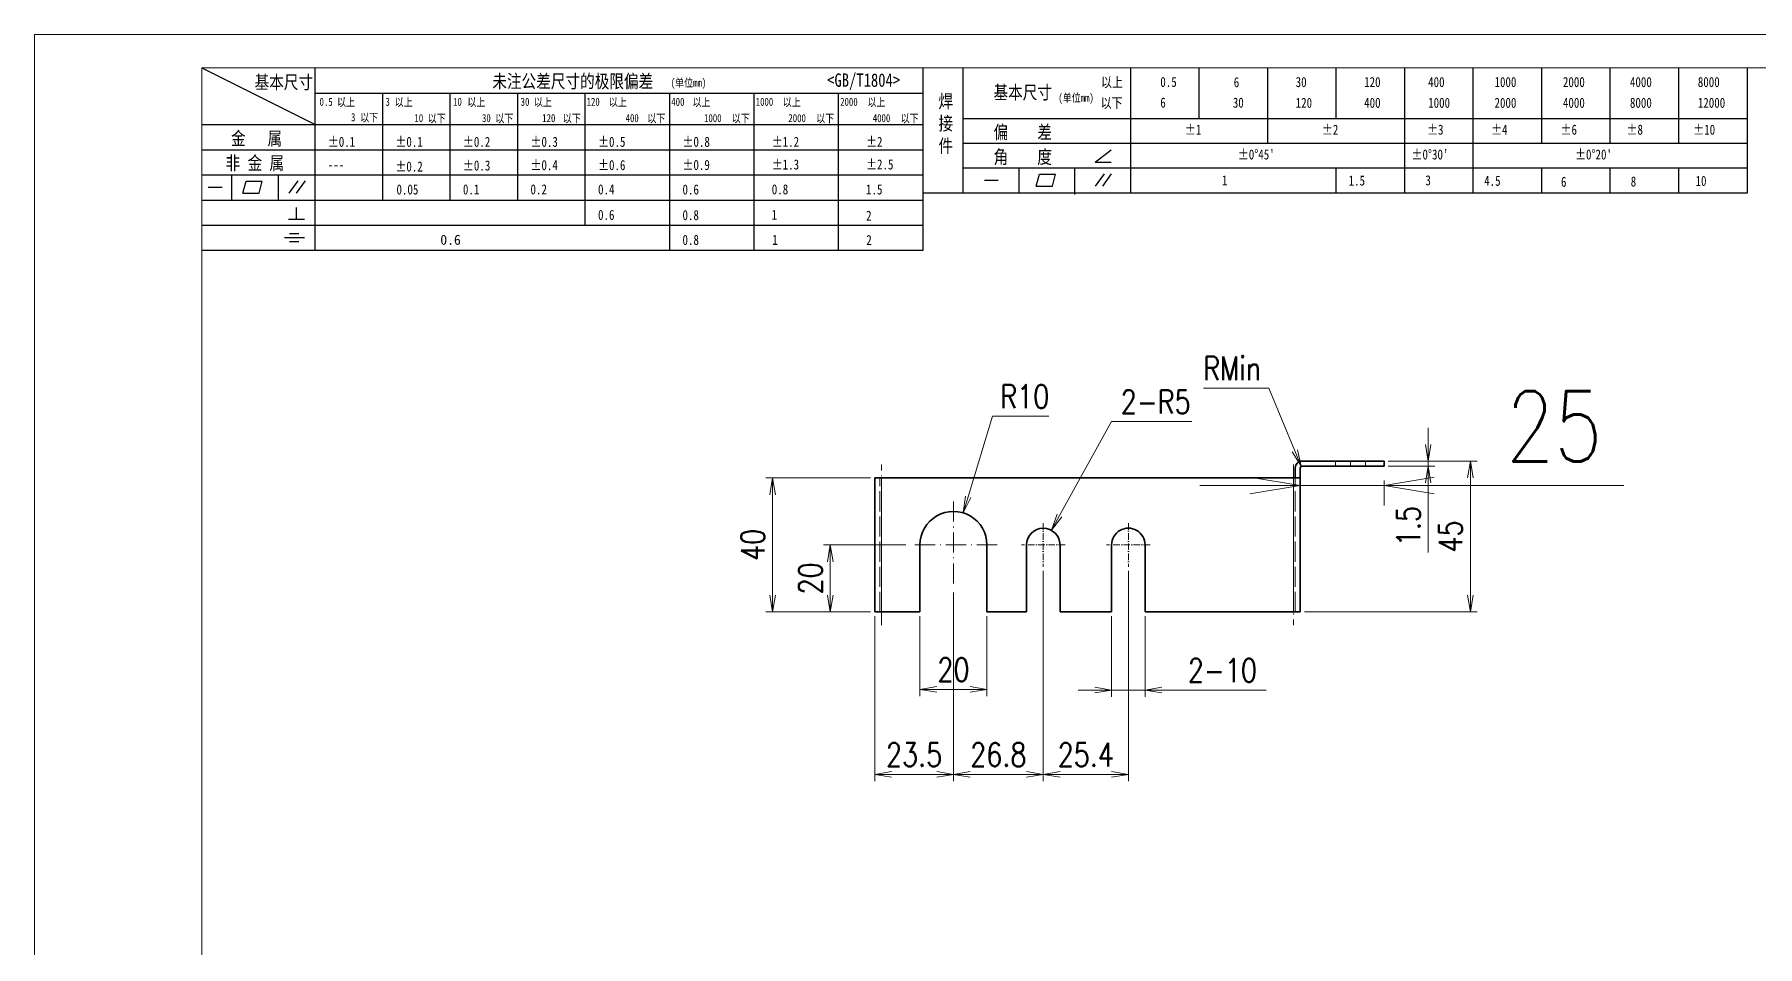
# Model space of a CAD drawing. Header units: millimetres. Extents: x 1333 to 209312, y -42879 to 359.
# Drawn here: x 141786 to 142300, y -760 to -487 of the extents above; entities that cross this region are included whole.
import ezdxf

# ---------------------------------------------------------------- set-up
doc = ezdxf.new("R2010")
doc.units = ezdxf.units.MM
doc.header["$LTSCALE"] = 0.5
for name, pattern in [('AM_ISO02W050x2', [3.75, 3, -0.75]), ('AM_ISO08W050x2', [9, 6, -0.75, 1.5, -0.75]), ('DASHDOT', [18.5, 12, -3, 0.5, -3]), ('DASHED', [15, 12, -3])]:
    doc.linetypes.add(name, pattern=pattern)
doc.layers.add('DIM', color=3, linetype='Continuous')
doc.layers.add('图\\M+19E79\\M+195B6\\M+18E9A', color=7, linetype='Continuous')
for name, color, linetype, lineweight in [('中心线', 2, 'AM_ISO08W050x2', 18), ('图框', 7, 'Continuous', 18), ('标注线', 3, 'Continuous', 18), ('虚线', 1, 'AM_ISO02W050x2', 18)]:
    doc.layers.add(name, color=color, linetype=linetype, lineweight=lineweight)
doc.layers.add('打印', color=7, linetype='Continuous', lineweight=15, plot=False)
doc.layers.add('打印-禁用', color=7, linetype='Continuous', lineweight=15, plot=False)
doc.styles.add('DIM', font='romans.shx', dxfattribs={"width": 0.8, "bigfont": 'bigfont.shx'})
doc.styles.add('国标', font='simfang.ttf', dxfattribs={"width": 0.8})
doc.dimstyles.new('XR 1-2$0', dxfattribs={"dimscale": 2, "dimtxt": 3.5, "dimasz": 2.5, "dimexe": 1, "dimexo": 0.625, "dimgap": 1.2, "dimtad": 1, "dimdsep": 46, "dimtxsty": 'DIM', "dimblk": 'OPEN', "dimcen": 0, "dimclrd": 8, "dimclre": 8, "dimclrt": 2, "dimazin": 2, "dimtfac": 0.5, "dimtmove": 0, "dimatfit": 3, "dimldrblk": 'OPEN', "dimfxl": 0, "dimtolj": 2, "dimlwd": 13, "dimlwe": 13, "dimarcsym": 0})
doc.dimstyles.new('XR 1-2$4', dxfattribs={"dimscale": 2, "dimtxt": 3.5, "dimasz": 2.5, "dimexe": 1, "dimexo": 0.625, "dimgap": 1.2, "dimtad": 1, "dimtoh": 1, "dimdsep": 46, "dimtxsty": 'DIM', "dimblk": 'OPEN', "dimcen": 0, "dimclrd": 8, "dimclre": 8, "dimclrt": 2, "dimazin": 2, "dimtfac": 0.5, "dimtofl": 0, "dimtmove": 0, "dimatfit": 3, "dimldrblk": 'OPEN', "dimfxl": 0, "dimtolj": 2, "dimlwd": 18, "dimlwe": 18, "dimarcsym": 0})
doc.dimstyles.new('XR 1-6', dxfattribs={"dimscale": 6, "dimtxt": 3.5, "dimasz": 2.5, "dimexe": 1, "dimexo": 0.625, "dimgap": 1.2, "dimtad": 1, "dimdsep": 46, "dimtxsty": 'DIM', "dimblk": 'OPEN', "dimcen": 0, "dimclrd": 8, "dimclre": 8, "dimclrt": 2, "dimazin": 2, "dimtfac": 0.5, "dimtmove": 0, "dimatfit": 3, "dimldrblk": 'OPEN', "dimfxl": 0, "dimtolj": 2, "dimlwd": 18, "dimlwe": 18, "dimarcsym": 0})

# ---------------------------------------------------------------- blocks, each defined once
blk = doc.blocks.new('GZDEH零件A3图框V01版')
at = {"layer": '图\\M+19E79\\M+195B6\\M+18E9A', "color": 9}
for p, q in [((2882.49, -1554.46), (2899.37, -1562.92)), ((2899.37, -1581.67), (2899.37, -1554.46)), ((2990.09, -1581.67), (2990.09, -1554.46)), ((2996.09, -1573.08), (2996.09, -1554.46)), ((3021.09, -1561.98), (3021.09, -1554.46)), ((3031.31, -1561.98), (3031.31, -1554.46)), ((3041.53, -1561.98), (3041.53, -1554.46)), ((3051.75, -1561.98), (3051.75, -1554.46)), ((3061.98, -1561.98), (3061.98, -1554.46)), ((3072.2, -1561.98), (3072.2, -1554.46)), ((3082.42, -1561.98), (3082.42, -1554.46)), ((3092.64, -1561.98), (3092.64, -1554.46)), ((3102.86, -1561.98), (3102.86, -1554.46)), ((3113.09, -1573.08), (3113.09, -1554.46)), ((2899.37, -1558.24), (2990.09, -1558.24)), ((2909.45, -1574.17), (2909.45, -1558.24)), ((2919.53, -1574.17), (2919.53, -1558.24)), ((2929.61, -1574.17), (2929.61, -1558.24)), ((2939.69, -1577.92), (2939.69, -1558.24)), ((2952.29, -1581.67), (2952.29, -1558.24)), ((2964.89, -1581.67), (2964.89, -1558.24)), ((2977.49, -1581.67), (2977.49, -1558.24)), ((2882.49, -1562.92), (2990.09, -1562.92)), ((2996.09, -1561.98), (3113.09, -1561.98)), ((3021.09, -1573.08), (3021.09, -1561.98)), ((3041.53, -1565.68), (3041.53, -1561.98)), ((3061.98, -1573.08), (3061.98, -1561.98)), ((3072.2, -1573.08), (3072.2, -1561.98)), ((3082.42, -1565.68), (3082.42, -1561.98)), ((3092.64, -1565.68), (3092.64, -1561.98)), ((3102.86, -1565.68), (3102.86, -1561.98)), ((2996.09, -1565.68), (3113.09, -1565.68)), ((2882.49, -1566.67), (2990.09, -1566.67)), ((3015.75, -1568.51), (3018.15, -1566.66)), ((2882.49, -1570.42), (2990.09, -1570.42)), ((2886.92, -1574.12), (2886.92, -1570.42)), ((2893.91, -1574.12), (2893.91, -1570.42)), ((2996.09, -1569.38), (3113.09, -1569.38)), ((3004.42, -1573.08), (3004.42, -1569.38)), ((3006.97, -1572.12), (3007.45, -1570.33)), ((3007.45, -1570.33), (3009.86, -1570.33)), ((3009.39, -1572.12), (3009.86, -1570.33)), ((3012.75, -1573.08), (3012.75, -1569.38)), ((3015.75, -1568.51), (3018.15, -1568.51)), ((3015.81, -1572.12), (3017.15, -1570.26)), ((3016.89, -1572.12), (3018.23, -1570.26)), ((3051.75, -1573.08), (3051.75, -1569.38)), ((3082.42, -1573.08), (3082.42, -1569.48)), ((3092.64, -1573.08), (3092.64, -1569.38)), ((3102.86, -1573.08), (3102.86, -1569.38)), ((2883.43, -1572.27), (2885.49, -1572.27)), ((2888.59, -1573.16), (2889.07, -1571.37)), ((2888.59, -1573.16), (2891, -1573.16)), ((2889.07, -1571.37), (2891.48, -1571.37)), ((2891, -1573.16), (2891.48, -1571.37)), ((2895.52, -1573.16), (2896.85, -1571.3)), ((2896.6, -1573.16), (2897.94, -1571.3)), ((2990.09, -1573.08), (3113.09, -1573.08)), ((2999.26, -1571.23), (3001.32, -1571.23)), ((3006.97, -1572.12), (3009.39, -1572.12)), ((3012.75, -1573.33), (3012.75, -1573.08)), ((2882.49, -1574.17), (2990.09, -1574.17)), ((2896.58, -1577.05), (2896.58, -1575.28)), ((2882.49, -1577.92), (2990.09, -1577.92)), ((2895.42, -1577.05), (2897.81, -1577.05)), ((2894.79, -1579.77), (2897.77, -1579.77)), ((2895.57, -1579.17), (2896.92, -1579.17)), ((2895.57, -1580.37), (2896.93, -1580.37)), ((2882.49, -1581.67), (2990.09, -1581.67))]:
    blk.add_line(p, q, dxfattribs=at)
at = {"layer": '图框', "linetype": 'Continuous'}
for p, q in [((2882.49, -1554.46), (2882.49, -1832.96)), ((3272.49, -1554.46), (2882.49, -1554.46))]:
    blk.add_line(p, q, dxfattribs=at)
at = {"layer": '打印-禁用', "linetype": 'Continuous'}
for p, q in [((2857.49, -1549.46), (2857.49, -1846.46)), ((3277.49, -1549.46), (2857.49, -1549.46))]:
    blk.add_line(p, q, dxfattribs=at)
at = {"layer": '图\\M+19E79\\M+195B6\\M+18E9A', "color": 9, "style": '国标', "width": 0.8}
for s, height, p in [('基本尺寸', 2, (2890.33, -1557.58)), ('未注公差尺寸的极限偏差', 2, (2925.81, -1557.44)), ('<GB/T1804>', 2, (2975.78, -1557.27)), ('基本尺寸', 2, (3000.6, -1559.1)), ('以上', 1.5, (3016.64, -1557.33)), ('0.5', 1.5, (3025.49, -1557.3)), ('6', 1.5, (3036.45, -1557.34)), ('30', 1.5, (3045.69, -1557.31)), ('120', 1.5, (3055.91, -1557.31)), ('400', 1.5, (3065.46, -1557.31)), ('1000', 1.5, (3075.36, -1557.31)), ('2000', 1.5, (3085.57, -1557.31)), ('4000', 1.5, (3095.57, -1557.31)), ('8000', 1.5, (3105.7, -1557.31)), ('30', 1.2, (2930.04, -1560.11)), ('以下', 1.5, (3016.58, -1560.43)), ('6', 1.5, (3025.49, -1560.38)), ('30', 1.5, (3036.31, -1560.39)), ('120', 1.5, (3045.69, -1560.41)), ('400', 1.5, (3055.91, -1560.41)), ('1000', 1.5, (3065.46, -1560.41)), ('2000', 1.5, (3075.36, -1560.41)), ('4000', 1.5, (3085.57, -1560.41)), ('8000', 1.5, (3095.57, -1560.41)), ('12000', 1.5, (3105.7, -1560.41)), ('偏    差', 2, (3000.6, -1565.04)), ('±1', 1.5, (3029.16, -1564.42)), ('±2', 1.5, (3049.61, -1564.42)), ('±3', 1.5, (3065.3, -1564.42)), ('±4', 1.5, (3074.85, -1564.42)), ('±6', 1.5, (3085.22, -1564.42)), ('±8', 1.5, (3095.06, -1564.42)), ('±10', 1.5, (3105.02, -1564.42)), ('金   属', 2, (2886.82, -1565.98)), ('±0.1', 1.5, (2901.27, -1566.23)), ('±0.1', 1.5, (2911.35, -1566.23)), ('±0.2', 1.5, (2921.43, -1566.23)), ('±0.3', 1.5, (2931.51, -1566.23)), ('±0.5', 1.5, (2941.59, -1566.23)), ('±0.8', 1.5, (2954.19, -1566.23)), ('±1.2', 1.5, (2967.51, -1566.23)), ('±2', 1.5, (2981.58, -1566.23)), ('非 金 属', 2, (2886.02, -1569.65)), ('±0.2', 1.5, (2911.35, -1569.92)), ('±0.3', 1.5, (2921.43, -1569.77)), ('±0.4', 1.5, (2931.51, -1569.71)), ('±0.6', 1.5, (2941.59, -1569.71)), ('±0.9', 1.5, (2954.19, -1569.68)), ('±1.3', 1.5, (2967.51, -1569.62)), ('±2.5', 1.5, (2981.58, -1569.61)), ('角    度', 2, (3000.6, -1568.74)), ("±0%%D45'", 1.5, (3037.06, -1568.12)), ("±0%%D30'", 1.5, (3062.98, -1568.12)), ("±0%%D20'", 1.5, (3087.38, -1568.12)), ('---', 1.5, (2901.27, -1569.65)), ('1', 1.5, (3034.69, -1571.98)), ('1.5', 1.5, (3053.59, -1572.01)), ('3', 1.5, (3065.05, -1571.98)), ('4.5', 1.5, (3073.82, -1572.05)), ('6', 1.5, (3085.28, -1572.19)), ('8', 1.5, (3095.68, -1572.15)), ('10', 1.5, (3105.36, -1572.06)), ('0.1', 1.5, (2921.43, -1573.34)), ('0.2', 1.5, (2931.51, -1573.33)), ('0.4', 1.5, (2941.59, -1573.33)), ('0.6', 1.5, (2954.19, -1573.35)), ('0.8', 1.5, (2967.51, -1573.33)), ('1.5', 1.5, (2981.58, -1573.34)), ('0.6', 1.5, (2941.59, -1577.14)), ('0.8', 1.5, (2954.19, -1577.17)), ('1', 1.5, (2967.51, -1577.12)), ('2', 1.5, (2981.58, -1577.26)), ('0.8', 1.5, (2954.19, -1580.87)), ('1', 1.5, (2967.59, -1580.86)), ('2', 1.5, (2981.62, -1580.89))]:
    blk.add_text(s, height=height, dxfattribs=at).set_placement(p)
at = {"layer": '图\\M+19E79\\M+195B6\\M+18E9A', "color": 9, "lineweight": 15, "style": '国标', "width": 0.8}
for s, p in [('(单位mm)', (2952.44, -1557.27)), ('(单位mm)', (3010.27, -1559.51)), ('0.5', (2900.03, -1560.11)), ('以上', (2902.64, -1560.16)), ('3', (2909.88, -1560.11)), ('以上', (2911.25, -1560.16)), ('10', (2919.96, -1560.11)), ('以上', (2922.09, -1560.16)), ('以上', (2932.02, -1560.16)), ('120', (2939.88, -1560.11)), ('以上', (2943.21, -1560.16)), ('400', (2952.52, -1560.11)), ('以上', (2955.68, -1560.16)), ('1000', (2965.12, -1560.11)), ('以上', (2969.16, -1560.16)), ('2000', (2977.72, -1560.11)), ('以上', (2981.8, -1560.16)), ('3', (2904.73, -1562.41)), ('以下', (2906.1, -1562.46)), ('10', (2914.19, -1562.54)), ('以下', (2916.18, -1562.59)), ('30', (2924.27, -1562.54)), ('以下', (2926.26, -1562.59)), ('120', (2933.26, -1562.54)), ('以下', (2936.34, -1562.59)), ('400', (2945.7, -1562.54)), ('以下', (2948.94, -1562.59)), ('1000', (2957.41, -1562.54)), ('以下', (2961.54, -1562.59)), ('2000', (2969.99, -1562.54)), ('以下', (2974.14, -1562.59)), ('4000', (2982.59, -1562.54)), ('以下', (2986.74, -1562.59))]:
    blk.add_text(s, height=1.2, dxfattribs=at).set_placement(p)
at = {"layer": '图\\M+19E79\\M+195B6\\M+18E9A', "color": 9, "lineweight": 13, "style": '国标'}
blk.add_text('0.6', height=1.5, dxfattribs=at).set_placement((2918.05, -1580.85))
at = {"layer": '图\\M+19E79\\M+195B6\\M+18E9A', "color": 9, "style": '国标'}
for s, insert, char_height, width, attachment_point in [('焊\\P接\\P件', (2992.39, -1558.41), 2, 3.1877, 1), ('0.05', (2911.51, -1573.37), 1.5, 5.1982, 7)]:
    blk.add_mtext(s, dxfattribs=dict(at, insert=insert, char_height=char_height, width=width, attachment_point=attachment_point))
blk = doc.blocks.new('DEH A3')
at = {"layer": '图框'}
blk.add_blockref('GZDEH零件A3图框V01版', (-2857.49, 1846.46), dxfattribs=at)
blk = doc.blocks.new('_Open')
at = {"color": 0, "linetype": 'ByBlock', "lineweight": -2}
for p, q in [((-1, 0.167), (0, 0)), ((-1, -0.167), (0, 0)), ((0, 0), (-1, 0))]:
    blk.add_line(p, q, dxfattribs=at)
blk = doc.blocks.new('*D464')
at = {"layer": 'Defpoints', "color": 0, "transparency": 16777216}
for p in [(142060.23, -652.8), (142036.73, -659.8), (142060.23, -708.3)]:
    blk.add_point(p, dxfattribs=at)
at = {"layer": '标注线', "color": 8, "lineweight": 13, "transparency": 16777216}
for p, q in [((142060.23, -654.05), (142060.23, -710.3)), ((142036.73, -661.05), (142036.73, -710.3)), ((142041.73, -708.3), (142055.23, -708.3))]:
    blk.add_line(p, q, dxfattribs=at)
at = {"layer": '标注线', "color": 8, "lineweight": 13, "transparency": 16777216, "xscale": 5, "yscale": 5, "zscale": 5, "rotation": 180}
blk.add_blockref('_Open', (142036.73, -708.3), dxfattribs=at)
at = {"layer": '标注线', "color": 8, "lineweight": 13, "transparency": 16777216, "xscale": 5, "yscale": 5, "zscale": 5}
blk.add_blockref('_Open', (142060.23, -708.3), dxfattribs=at)
at = {"layer": '标注线', "color": 2, "transparency": 16777216, "insert": (142048.48, -702.4), "char_height": 7, "attachment_point": 5, "style": 'DIM'}
blk.add_mtext('\\A2;23.5', dxfattribs=at)
blk = doc.blocks.new('*D465')
at = {"layer": 'Defpoints', "color": 0, "transparency": 16777216}
for p in [(142087.03, -646.3), (142060.23, -652.8), (142087.03, -708.3)]:
    blk.add_point(p, dxfattribs=at)
at = {"layer": '标注线', "color": 8, "lineweight": 13, "transparency": 16777216}
for p, q in [((142087.03, -647.55), (142087.03, -710.3)), ((142060.23, -654.05), (142060.23, -710.3)), ((142065.23, -708.3), (142082.03, -708.3))]:
    blk.add_line(p, q, dxfattribs=at)
at = {"layer": '标注线', "color": 8, "lineweight": 13, "transparency": 16777216, "xscale": 5, "yscale": 5, "zscale": 5, "rotation": 180}
blk.add_blockref('_Open', (142060.23, -708.3), dxfattribs=at)
at = {"layer": '标注线', "color": 8, "lineweight": 13, "transparency": 16777216, "xscale": 5, "yscale": 5, "zscale": 5}
blk.add_blockref('_Open', (142087.03, -708.3), dxfattribs=at)
at = {"layer": '标注线', "color": 2, "transparency": 16777216, "insert": (142073.63, -702.4), "char_height": 7, "attachment_point": 5, "style": 'DIM'}
blk.add_mtext('\\A2;26.8', dxfattribs=at)
blk = doc.blocks.new('*D466')
at = {"layer": 'Defpoints', "color": 0, "transparency": 16777216}
for p in [(142087.03, -646.3), (142112.43, -646.3), (142112.43, -708.3)]:
    blk.add_point(p, dxfattribs=at)
at = {"layer": '标注线', "color": 8, "lineweight": 13, "transparency": 16777216}
for p, q in [((142087.03, -647.55), (142087.03, -710.3)), ((142112.43, -647.55), (142112.43, -710.3)), ((142092.03, -708.3), (142107.43, -708.3))]:
    blk.add_line(p, q, dxfattribs=at)
at = {"layer": '标注线', "color": 8, "lineweight": 13, "transparency": 16777216, "xscale": 5, "yscale": 5, "zscale": 5, "rotation": 180}
blk.add_blockref('_Open', (142087.03, -708.3), dxfattribs=at)
at = {"layer": '标注线', "color": 8, "lineweight": 13, "transparency": 16777216, "xscale": 5, "yscale": 5, "zscale": 5}
blk.add_blockref('_Open', (142112.43, -708.3), dxfattribs=at)
at = {"layer": '标注线', "color": 2, "transparency": 16777216, "insert": (142099.73, -702.4), "char_height": 7, "attachment_point": 5, "style": 'DIM'}
blk.add_mtext('\\A2;25.4', dxfattribs=at)
blk = doc.blocks.new('*D467')
at = {"layer": 'Defpoints', "color": 0, "transparency": 16777216}
for p in [(142023.48, -639.8), (142047.23, -639.8), (142036.73, -659.8)]:
    blk.add_point(p, dxfattribs=at)
at = {"layer": '标注线', "color": 8, "lineweight": 13, "transparency": 16777216}
for p, q in [((142045.98, -639.8), (142021.48, -639.8)), ((142023.48, -654.8), (142023.48, -644.8)), ((142035.48, -659.8), (142021.48, -659.8))]:
    blk.add_line(p, q, dxfattribs=at)
at = {"layer": '标注线', "color": 8, "lineweight": 13, "transparency": 16777216, "xscale": 5, "yscale": 5, "zscale": 5}
for p, rotation in [((142023.48, -639.8), 90), ((142023.48, -659.8), 270)]:
    blk.add_blockref('_Open', p, dxfattribs=dict(at, rotation=rotation))
at = {"layer": '标注线', "color": 2, "transparency": 16777216, "insert": (142017.58, -649.8), "char_height": 7, "attachment_point": 5, "rotation": 90, "style": 'DIM'}
blk.add_mtext('\\A2;20', dxfattribs=at)
blk = doc.blocks.new('*D468')
at = {"layer": 'Defpoints', "color": 0, "transparency": 16777216}
for p in [(142006.24, -619.8), (142036.73, -619.8), (142036.73, -659.8)]:
    blk.add_point(p, dxfattribs=at)
at = {"layer": '标注线', "color": 8, "lineweight": 13, "transparency": 16777216}
for p, q in [((142035.48, -619.8), (142004.24, -619.8)), ((142006.24, -654.8), (142006.24, -624.8)), ((142035.48, -659.8), (142004.24, -659.8))]:
    blk.add_line(p, q, dxfattribs=at)
at = {"layer": '标注线', "color": 8, "lineweight": 13, "transparency": 16777216, "xscale": 5, "yscale": 5, "zscale": 5}
for p, rotation in [((142006.24, -619.8), 90), ((142006.24, -659.8), 270)]:
    blk.add_blockref('_Open', p, dxfattribs=dict(at, rotation=rotation))
at = {"layer": '标注线', "color": 2, "transparency": 16777216, "insert": (142000.34, -639.8), "char_height": 7, "attachment_point": 5, "rotation": 90, "style": 'DIM'}
blk.add_mtext('\\A2;40', dxfattribs=at)
blk = doc.blocks.new('*D469')
at = {"layer": 'Defpoints', "color": 0, "transparency": 16777216}
for p in [(142188.73, -614.8), (142214.49, -614.8), (142163.73, -659.8)]:
    blk.add_point(p, dxfattribs=at)
at = {"layer": '标注线', "color": 8, "lineweight": 13, "transparency": 16777216}
for p, q in [((142189.98, -614.8), (142216.49, -614.8)), ((142214.49, -654.8), (142214.49, -619.8)), ((142164.98, -659.8), (142216.49, -659.8))]:
    blk.add_line(p, q, dxfattribs=at)
at = {"layer": '标注线', "color": 8, "lineweight": 13, "transparency": 16777216, "xscale": 5, "yscale": 5, "zscale": 5}
for p, rotation in [((142214.49, -614.8), 90), ((142214.49, -659.8), 270)]:
    blk.add_blockref('_Open', p, dxfattribs=dict(at, rotation=rotation))
at = {"layer": '标注线', "color": 2, "transparency": 16777216, "insert": (142208.59, -637.3), "char_height": 7, "attachment_point": 5, "rotation": 90, "style": 'DIM'}
blk.add_mtext('\\A2;45', dxfattribs=at)
blk = doc.blocks.new('*D470')
at = {"layer": 'Defpoints', "color": 0, "transparency": 16777216}
for p in [(142188.73, -614.8), (142188.73, -616.3), (142201.91, -616.3)]:
    blk.add_point(p, dxfattribs=at)
at = {"layer": '标注线', "color": 8, "lineweight": 13, "transparency": 16777216}
for p, q in [((142201.91, -609.8), (142201.91, -604.8)), ((142189.98, -614.8), (142203.91, -614.8)), ((142189.98, -616.3), (142203.91, -616.3)), ((142201.91, -614.8), (142201.91, -616.3)), ((142201.91, -621.3), (142201.91, -642.03))]:
    blk.add_line(p, q, dxfattribs=at)
at = {"layer": '标注线', "color": 8, "lineweight": 13, "transparency": 16777216, "xscale": 5, "yscale": 5, "zscale": 5}
for p, rotation in [((142201.91, -614.8), 270), ((142201.91, -616.3), 90)]:
    blk.add_blockref('_Open', p, dxfattribs=dict(at, rotation=rotation))
at = {"layer": '标注线', "color": 2, "transparency": 16777216, "insert": (142196.01, -634.17), "char_height": 7, "attachment_point": 5, "rotation": 90, "style": 'DIM'}
blk.add_mtext('\\A2;1.5', dxfattribs=at)
blk = doc.blocks.new('*D471')
at = {"layer": 'Defpoints', "color": 0, "transparency": 16777216}
for p in [(142063.14, -630.23), (142060.23, -639.8)]:
    blk.add_point(p, dxfattribs=at)
at = {"layer": '标注线', "color": 8, "lineweight": 18, "transparency": 16777216}
for p, q in [((142071.92, -601.39), (142064.6, -625.45)), ((142088.72, -601.39), (142071.92, -601.39))]:
    blk.add_line(p, q, dxfattribs=at)
at = {"layer": '标注线', "color": 8, "lineweight": 18, "transparency": 16777216, "xscale": 5, "yscale": 5, "zscale": 5, "rotation": 253.0746897439575}
blk.add_blockref('_Open', (142063.14, -630.23), dxfattribs=at)
at = {"layer": '标注线', "color": 2, "transparency": 16777216, "insert": (142081.52, -595.49), "char_height": 7, "attachment_point": 5, "style": 'DIM'}
blk.add_mtext('\\A2;R10', dxfattribs=at)
blk = doc.blocks.new('*D472')
at = {"layer": 'Defpoints', "color": 0, "transparency": 16777216}
for p in [(142089.45, -635.42), (142087.03, -639.8)]:
    blk.add_point(p, dxfattribs=at)
at = {"layer": '标注线', "color": 8, "lineweight": 18, "transparency": 16777216}
for p, q in [((142107.39, -602.97), (142091.87, -631.05)), ((142131.39, -602.97), (142107.39, -602.97))]:
    blk.add_line(p, q, dxfattribs=at)
at = {"layer": '标注线', "color": 8, "lineweight": 18, "transparency": 16777216, "xscale": 5, "yscale": 5, "zscale": 5, "rotation": 241.0627546030777}
blk.add_blockref('_Open', (142089.45, -635.42), dxfattribs=at)
at = {"layer": '标注线', "color": 2, "transparency": 16777216, "insert": (142120.59, -597.07), "char_height": 7, "attachment_point": 5, "style": 'DIM'}
blk.add_mtext('\\A2;{\\Fromans,bigfont|c134;2-R5}', dxfattribs=at)
blk = doc.blocks.new('*D473')
at = {"layer": 'Defpoints', "color": 0, "transparency": 16777216}
for p in [(142107.43, -659.8), (142117.43, -659.8), (142117.43, -683.14)]:
    blk.add_point(p, dxfattribs=at)
at = {"layer": '标注线', "color": 8, "lineweight": 13, "transparency": 16777216}
for p, q in [((142107.43, -661.05), (142107.43, -685.14)), ((142117.43, -661.05), (142117.43, -685.14)), ((142102.43, -683.14), (142097.43, -683.14)), ((142107.43, -683.14), (142117.43, -683.14)), ((142122.43, -683.14), (142153.56, -683.14))]:
    blk.add_line(p, q, dxfattribs=at)
at = {"layer": '标注线', "color": 8, "lineweight": 13, "transparency": 16777216, "xscale": 5, "yscale": 5, "zscale": 5}
blk.add_blockref('_Open', (142107.43, -683.14), dxfattribs=at)
at = {"layer": '标注线', "color": 8, "lineweight": 13, "transparency": 16777216, "xscale": 5, "yscale": 5, "zscale": 5, "rotation": 180}
blk.add_blockref('_Open', (142117.43, -683.14), dxfattribs=at)
at = {"layer": '标注线', "color": 2, "transparency": 16777216, "insert": (142140.5, -677.24), "char_height": 7, "attachment_point": 5, "style": 'DIM'}
blk.add_mtext('\\A2;{\\Fromans,bigfont|c134;2-10}', dxfattribs=at)
blk = doc.blocks.new('*D474')
at = {"layer": 'Defpoints', "color": 0, "transparency": 16777216}
for p in [(142050.23, -659.8), (142070.23, -659.8), (142070.23, -682.93)]:
    blk.add_point(p, dxfattribs=at)
at = {"layer": '标注线', "color": 8, "lineweight": 13, "transparency": 16777216}
for p, q in [((142050.23, -661.05), (142050.23, -684.93)), ((142070.23, -661.05), (142070.23, -684.93)), ((142055.23, -682.93), (142065.23, -682.93))]:
    blk.add_line(p, q, dxfattribs=at)
at = {"layer": '标注线', "color": 8, "lineweight": 13, "transparency": 16777216, "xscale": 5, "yscale": 5, "zscale": 5, "rotation": 180}
blk.add_blockref('_Open', (142050.23, -682.93), dxfattribs=at)
at = {"layer": '标注线', "color": 8, "lineweight": 13, "transparency": 16777216, "xscale": 5, "yscale": 5, "zscale": 5}
blk.add_blockref('_Open', (142070.23, -682.93), dxfattribs=at)
at = {"layer": '标注线', "color": 2, "transparency": 16777216, "insert": (142060.23, -677.03), "char_height": 7, "attachment_point": 5, "style": 'DIM'}
blk.add_mtext('\\A2;20', dxfattribs=at)
blk = doc.blocks.new('*D489')
at = {"layer": 'Defpoints', "color": 0, "transparency": 16777216}
for p in [(142164.04, -616.34), (142164.23, -616.8)]:
    blk.add_point(p, dxfattribs=at)
at = {"layer": 'DIM', "color": 8, "lineweight": 18, "transparency": 16777216}
for p, q in [((142134.88, -593), (142154.34, -593)), ((142154.34, -593), (142162.12, -611.72))]:
    blk.add_line(p, q, dxfattribs=at)
at = {"layer": 'DIM', "color": 8, "lineweight": 18, "transparency": 16777216, "xscale": 5, "yscale": 5, "zscale": 5, "rotation": 292.5546820136959}
blk.add_blockref('_Open', (142164.04, -616.34), dxfattribs=at)
at = {"layer": 'DIM', "color": 2, "transparency": 16777216, "insert": (142143.41, -587.1), "char_height": 7, "attachment_point": 5, "style": 'DIM'}
blk.add_mtext('\\A2;\\A2;RMin', dxfattribs=at)
blk = doc.blocks.new('*D663')
at = {"layer": 'Defpoints', "color": 0, "transparency": 16777216}
for p in [(142163.73, -616.8), (142188.73, -616.8), (142188.73, -622.08)]:
    blk.add_point(p, dxfattribs=at)
at = {"layer": '标注线', "color": 8, "lineweight": 18, "transparency": 16777216}
for p, q in [((142148.73, -622.08), (142133.73, -622.08)), ((142163.73, -620.55), (142163.73, -628.08)), ((142163.73, -622.08), (142188.73, -622.08)), ((142188.73, -620.55), (142188.73, -628.08)), ((142203.73, -622.08), (142260.33, -622.08))]:
    blk.add_line(p, q, dxfattribs=at)
at = {"layer": '标注线', "color": 8, "lineweight": 18, "transparency": 16777216, "xscale": 15, "yscale": 15, "zscale": 15}
blk.add_blockref('_Open', (142163.73, -622.08), dxfattribs=at)
at = {"layer": '标注线', "color": 8, "lineweight": 18, "transparency": 16777216, "xscale": 15, "yscale": 15, "zscale": 15, "rotation": 180}
blk.add_blockref('_Open', (142188.73, -622.08), dxfattribs=at)
at = {"layer": '标注线', "color": 2, "transparency": 16777216, "insert": (142239.53, -604.38), "char_height": 21, "attachment_point": 5, "style": 'DIM'}
blk.add_mtext('\\A2;25', dxfattribs=at)

msp = doc.modelspace()

# ---------------------------------------------------------------- linework, layer by layer
at = {"color": 7, "lineweight": 35, "ltscale": 0.075}
for p, q in [((142162.229, -616.8), (142162.229, -619.8)), ((142163.729, -616.8), (142163.729, -619.8))]:
    msp.add_line(p, q, dxfattribs=at)
at = {"color": 7, "lineweight": 35}
for p, q in [((142188.729, -614.8), (142164.229, -614.8)), ((142188.729, -616.3), (142164.229, -616.3)), ((142036.729, -619.8), (142036.729, -659.8)), ((142161.729, -619.8), (142038.729, -619.8)), ((142163.729, -659.8), (142163.729, -619.8)), ((142050.229, -659.8), (142050.229, -639.8)), ((142070.229, -639.8), (142070.229, -659.8)), ((142082.029, -639.8), (142082.029, -659.8)), ((142092.029, -659.8), (142092.029, -639.8)), ((142107.429, -639.8), (142107.429, -659.8)), ((142117.429, -659.8), (142117.429, -639.8)), ((142139.229, -659.8), (142117.429, -659.8)), ((142161.729, -659.8), (142139.229, -659.8))]:
    msp.add_line(p, q, dxfattribs=at)
at = {"color": 7, "lineweight": 35, "ltscale": 0.0375}
for p, q in [((142188.729, -616.3), (142188.729, -614.8)), ((142162.229, -619.8), (142163.729, -619.8))]:
    msp.add_line(p, q, dxfattribs=at)
at = {"color": 7, "lineweight": 35, "ltscale": 0.05}
for p, q in [((142036.729, -619.8), (142038.729, -619.8)), ((142038.729, -659.8), (142036.729, -659.8)), ((142161.729, -659.8), (142163.729, -659.8))]:
    msp.add_line(p, q, dxfattribs=at)
at = {"color": 7, "lineweight": 13}
for p, q in [((142038.729, -659.8), (142038.729, -619.8)), ((142161.729, -619.8), (142161.729, -659.8))]:
    msp.add_line(p, q, dxfattribs=at)
at = {"color": 7, "lineweight": 35, "ltscale": 0.0125}
msp.add_line((142161.729, -619.8), (142162.229, -619.8), dxfattribs=at)
at = {"color": 7, "lineweight": 35, "ltscale": 0.2875}
msp.add_line((142050.229, -659.8), (142038.729, -659.8), dxfattribs=at)
at = {"color": 7, "lineweight": 35, "ltscale": 0.294995}
msp.add_line((142082.029, -659.8), (142070.229, -659.8), dxfattribs=at)
at = {"color": 7, "lineweight": 35, "ltscale": 0.38501}
msp.add_line((142107.429, -659.8), (142092.029, -659.8), dxfattribs=at)
at = {"color": 7, "lineweight": 35}
for centre, radius, start, end in [((142164.229, -616.8), 2, 90, 180.00001), ((142164.229, -616.8), 0.5, 90, 179.99999), ((142060.229, -639.8), 10, 360, 180.00001), ((142087.029, -639.8), 5, 360, 179.99999), ((142112.429, -639.8), 5, 0, 180.00001)]:
    msp.add_arc(centre, radius, start, end, dxfattribs=at)
at = {"layer": '中心线', "linetype": 'DASHDOT', "lineweight": 13}
for p, q in [((142038.729, -663.8), (142038.729, -615.8)), ((142161.729, -615.799), (142161.729, -663.8)), ((142060.229, -626.8), (142060.229, -652.8)), ((142073.229, -639.8), (142047.229, -639.8))]:
    msp.add_line(p, q, dxfattribs=at)
at = {"layer": '中心线', "linetype": 'DASHDOT', "lineweight": 13, "ltscale": 0.045013}
msp.add_line((142178.729, -614.649), (142178.729, -616.45), dxfattribs=at)
at = {"layer": '中心线', "linetype": 'DASHDOT', "lineweight": 13, "ltscale": 0.325}
for p, q in [((142087.029, -633.3), (142087.029, -646.3)), ((142112.429, -633.3), (142112.429, -646.3)), ((142093.529, -639.8), (142080.529, -639.8)), ((142118.929, -639.8), (142105.929, -639.8))]:
    msp.add_line(p, q, dxfattribs=at)
at = {"layer": '打印'}
msp.add_lwpolyline([(141785.962, -487.43), (142625.962, -487.43), (142625.962, -1081.43), (141785.962, -1081.43)], close=True, dxfattribs=at)
at = {"layer": '虚线', "linetype": 'DASHED', "lineweight": 13, "ltscale": 0.0375}
for p, q in [((142174.229, -614.8), (142174.229, -616.3)), ((142174.229, -614.8), (142174.229, -616.3)), ((142183.229, -614.8), (142183.229, -616.3)), ((142183.229, -614.8), (142183.229, -616.3))]:
    msp.add_line(p, q, dxfattribs=at)
at = {"layer": '虚线', "linetype": 'DASHED', "lineweight": 13}
for p, q in [((142038.229, -659.8), (142038.229, -619.8)), ((142038.729, -659.8), (142038.729, -619.8)), ((142161.729, -659.8), (142161.729, -619.8)), ((142162.229, -659.8), (142162.229, -619.8))]:
    msp.add_line(p, q, dxfattribs=at)

# ---------------------------------------------------------------- block references
at = {"layer": '图框', "xscale": 2, "yscale": 2, "zscale": 2}
msp.add_blockref('DEH A3', (141785.962, -1081.43), dxfattribs=at)

# ---------------------------------------------------------------- dimensions: what is measured, and where the dimension line sits
at = {"layer": 'DIM'}
dim = msp.add_radius_dim(center=(142164.229, -616.8), mpoint=(142164.037, -616.338), text='\\A2;RMin', dimstyle='XR 1-2$4', override={"dimtxsty": 'DIM'}, dxfattribs=at)
dim.commit()
dim.dimension.update_dxf_attribs({"geometry": '*D489', "text_midpoint": (142143.41, -592.998), "dimtype": 164})
at = {"layer": '标注线'}
dim = msp.add_radius_dim(center=(142060.229, -639.8), mpoint=(142063.14, -630.233), dimstyle='XR 1-2$4', dxfattribs=at)
dim.commit()
dim.dimension.update_dxf_attribs({"geometry": '*D471', "text_midpoint": (142081.518, -601.387), "dimtype": 164})
at = {"layer": '标注线', "color": 7}
dim = msp.add_linear_dim(base=(142188.729, -622.082), p1=(142163.729, -616.8), p2=(142188.729, -616.8), dimstyle='XR 1-6', dxfattribs=at)
dim.commit()
dim.dimension.update_dxf_attribs({"geometry": '*D663', "text_midpoint": (142239.529, -604.382)})
at = {"layer": '标注线'}
dim = msp.add_radius_dim(center=(142087.029, -639.8), mpoint=(142089.448, -635.424), text='{\\Fromans,bigfont|c134;2-<>}', dimstyle='XR 1-2$4', dxfattribs=at)
dim.commit()
dim.dimension.update_dxf_attribs({"geometry": '*D472', "text_midpoint": (142120.59, -602.973), "dimtype": 164})
for base, p1, p2, picture, middle in [((142201.909, -616.3), (142188.729, -614.8), (142188.729, -616.3), '*D470', (142196.009, -634.166)), ((142214.493, -614.8), (142163.729, -659.8), (142188.729, -614.8), '*D469', (142208.593, -637.3)), ((142006.24, -619.8), (142036.729, -659.8), (142036.729, -619.8), '*D468', (142000.34, -639.8)), ((142023.477, -639.8), (142036.729, -659.8), (142047.229, -639.8), '*D467', (142017.577, -649.8))]:
    dim = msp.add_linear_dim(base=base, p1=p1, p2=p2, angle=90, dimstyle='XR 1-2$0', dxfattribs=at)
    dim.commit()
    dim.dimension.update_dxf_attribs({"geometry": picture, "text_midpoint": middle})
for base, p1, p2, picture, middle in [((142087.029, -708.298), (142060.229, -652.8), (142087.029, -646.3), '*D465', (142073.629, -702.398)), ((142112.429, -708.298), (142087.029, -646.3), (142112.429, -646.3), '*D466', (142099.729, -702.398)), ((142070.229, -682.929), (142050.229, -659.8), (142070.229, -659.8), '*D474', (142060.229, -677.029))]:
    dim = msp.add_linear_dim(base=base, p1=p1, p2=p2, dimstyle='XR 1-2$0', dxfattribs=at)
    dim.commit()
    dim.dimension.update_dxf_attribs({"geometry": picture, "text_midpoint": middle})
dim = msp.add_linear_dim(base=(142060.229, -708.298), p1=(142036.729, -659.8), p2=(142060.229, -652.8), dimstyle='XR 1-2$0', dxfattribs=at)
dim.commit()
dim.dimension.update_dxf_attribs({"geometry": '*D464', "text_midpoint": (142048.479, -708.298), "dimtype": 160})
dim = msp.add_aligned_dim(p1=(142107.429, -659.8), p2=(142117.429, -659.8), distance=-23.337, text='{\\Fromans,bigfont|c134;2-<>}', dimstyle='XR 1-2$0', dxfattribs=at)
dim.commit()
dim.dimension.update_dxf_attribs({"geometry": '*D473', "text_midpoint": (142140.496, -677.237)})

doc.saveas('drawing.dxf')
